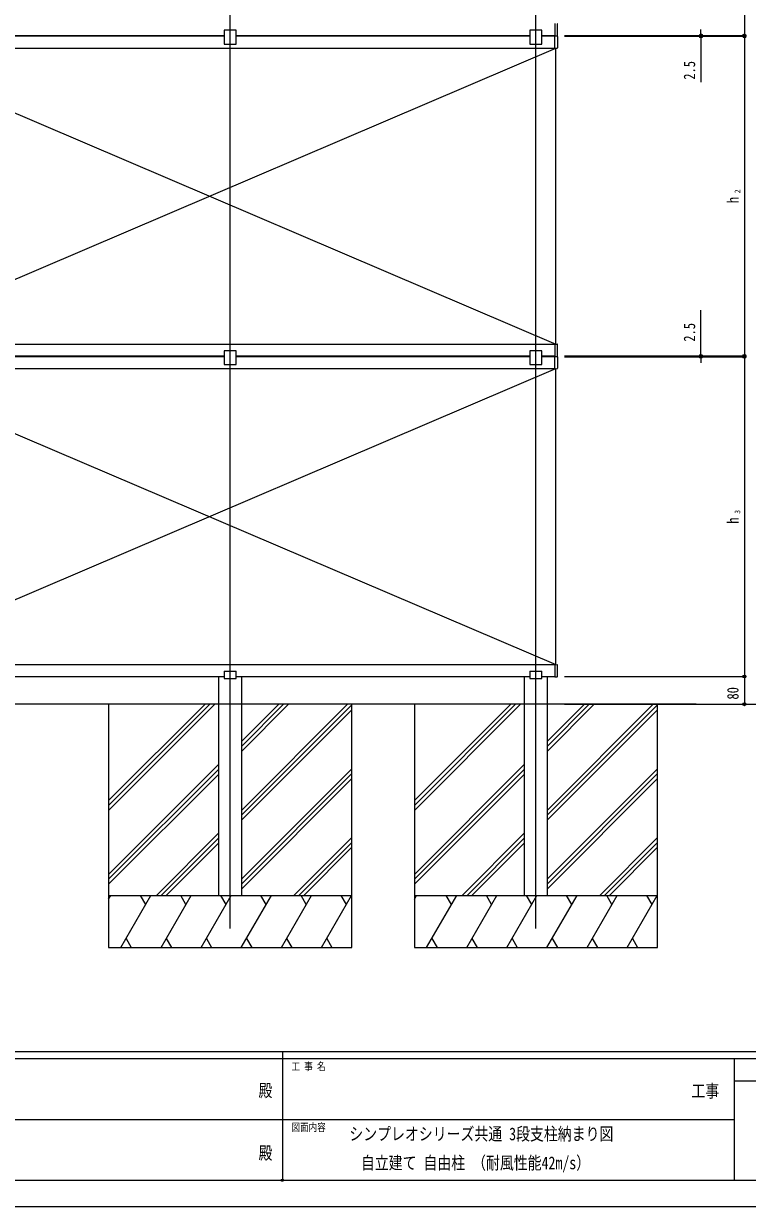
# Model space of a CAD drawing. Units: millimetres, scale not verified. Extents: x -4205 to 4205, y -2970 to 2970.
# Drawn here: x -750 to 1333, y -2970 to 434 of the extents above; entities that cross this region are included whole.
import ezdxf
from ezdxf.enums import TextEntityAlignment as Align

# ---------------------------------------------------------------- set-up
doc = ezdxf.new("R2010")
doc.units = ezdxf.units.MM
doc.header["$LTSCALE"] = 12
doc.header["$PDMODE"] = 32
doc.header["$PDSIZE"] = 6
for name, color, linetype in [('0-2_USER1', 3, 'Continuous'), ('0-3_YKK_12', 2, 'Continuous'), ('0-4_YKK_A1', 4, 'Continuous'), ('0-5_YKK_D', 6, 'Continuous'), ('0-6_YKK_ZWAK', 7, 'Continuous')]:
    doc.layers.add(name, color=color, linetype=linetype)
doc.styles.add('ＭＳ ゴシック', font='')
doc.styles.get('ＭＳ ゴシック').set_extended_font_data('MS Gothic')

msp = doc.modelspace()

# ---------------------------------------------------------------- linework, layer by layer
at = {"layer": '0-3_YKK_12'}
for p, q in [((-155.08, -2170.71), (-155.08, 1363.33)), ((724.82, -2170.71), (724.82, 1344.33))]:
    msp.add_line(p, q, dxfattribs=at)
at = {"layer": '0-4_YKK_A1'}
for p, q in [((-172.33, 415), (-172.33, 375)), ((707.57, 415), (707.57, 375)), ((786.92, 400.23), (786.92, 432.87)), ((-1137.83, 400), (-172.33, 400)), ((-172.33, 397.5), (-1137.83, 397.5)), ((-172.33, 375), (-137.83, 375)), ((-137.83, 400), (707.57, 400)), ((707.57, 397.5), (-137.83, 397.5)), ((707.57, 375), (742.07, 375)), ((742.07, 400), (778.92, 400)), ((778.92, 397.5), (742.07, 397.5)), ((779.24, 398.82), (785.98, 399.23)), ((779.24, 398.68), (785.98, 398.27)), ((786.92, 397.27), (786.92, 364.63)), ((-1212.58, 363.5), (782.42, -488.5)), ((-1212.58, -488.5), (782.42, 363.5)), ((-1210.58, 363.5), (778.92, 363.5)), ((779.24, 363.22), (785.98, 363.63)), ((782.42, -488.42), (782.42, 363.41)), ((-1210.58, -488.5), (778.92, -488.5)), ((-172.33, -507.5), (-172.33, -547.5)), ((707.57, -507.5), (707.57, -547.5)), ((779.24, -488.22), (785.98, -488.63)), ((786.92, -522.27), (786.92, -489.63)), ((-1137.83, -522.5), (-172.33, -522.5)), ((-172.33, -525), (-1137.83, -525)), ((-137.83, -522.5), (707.57, -522.5)), ((707.57, -525), (-137.83, -525)), ((742.07, -522.5), (778.92, -522.5)), ((778.92, -525), (742.07, -525)), ((779.24, -523.68), (785.98, -523.27)), ((779.24, -523.82), (785.98, -524.23)), ((786.92, -525.23), (786.92, -557.87)), ((-1212.58, -559), (782.42, -1411)), ((-1212.58, -1411), (782.42, -559)), ((-1210.58, -559), (778.92, -559)), ((-172.33, -547.5), (-137.83, -547.5)), ((707.57, -547.5), (742.07, -547.5)), ((779.24, -559.28), (785.98, -558.87)), ((782.42, -1410.92), (782.42, -559.09)), ((-1210.58, -1411), (778.92, -1411)), ((779.24, -1410.72), (785.98, -1411.13)), ((786.92, -1444.77), (786.92, -1412.13)), ((-1137.78, -1445), (-172.38, -1445)), ((-188.08, -1525), (-188.08, -1445)), ((-172.38, -1430), (-137.78, -1430)), ((-172.38, -1430), (-172.38, -1451)), ((-172.38, -1451), (-137.78, -1451)), ((-137.78, -1451), (-137.78, -1430)), ((-137.78, -1445), (707.52, -1445)), ((-122.08, -1525), (-122.08, -1445)), ((691.82, -1525), (691.82, -1445)), ((707.52, -1430), (742.12, -1430)), ((707.52, -1430), (707.52, -1451)), ((707.52, -1451), (742.12, -1451)), ((742.12, -1451), (742.12, -1430)), ((742.12, -1445), (778.92, -1445)), ((757.82, -1525), (757.82, -1445)), ((779.24, -1446.18), (785.98, -1445.77)), ((1185.65, -1525), (-3610.29, -1525)), ((-505.08, -1830.63), (-199.45, -1525)), ((-505.08, -1816.49), (-213.59, -1525)), ((-505.08, -1802.35), (-227.73, -1525)), ((-188.08, -2075), (-188.08, -1525)), ((-122.08, -2075), (-122.08, -1525)), ((-122.08, -1659.76), (12.68, -1525)), ((-122.08, -1645.62), (-1.46, -1525)), ((-122.08, -1631.48), (-15.6, -1525)), ((-122.08, -1829.47), (182.39, -1525)), ((-122.08, -1843.61), (194.92, -1526.61)), ((374.82, -1830.63), (680.45, -1525)), ((374.82, -1816.49), (666.31, -1525)), ((374.82, -1802.35), (652.17, -1525)), ((691.82, -2075), (691.82, -1525)), ((757.82, -2075), (757.82, -1525)), ((757.82, -1659.76), (892.58, -1525)), ((757.82, -1645.62), (878.44, -1525)), ((757.82, -1631.48), (864.3, -1525)), ((757.82, -1829.47), (1062.29, -1525)), ((757.82, -1843.61), (1074.82, -1526.61)), ((-122.08, -1857.75), (194.92, -1540.76)), ((757.82, -1857.75), (1074.82, -1540.76)), ((-505.08, -2014.48), (-188.08, -1697.48)), ((374.82, -2014.48), (691.82, -1697.48)), ((-505.08, -2028.62), (-188.08, -1711.62)), ((-505.08, -2042.76), (-188.08, -1725.76)), ((-122.08, -2027.46), (194.92, -1710.46)), ((-122.08, -2041.6), (194.92, -1724.6)), ((374.82, -2028.62), (691.82, -1711.62)), ((374.82, -2042.76), (691.82, -1725.76)), ((757.82, -2027.46), (1074.82, -1710.46)), ((757.82, -2041.6), (1074.82, -1724.6)), ((-122.08, -2055.74), (194.92, -1738.74)), ((757.82, -2055.74), (1074.82, -1738.74)), ((-367.61, -2075), (-188.08, -1895.47)), ((512.29, -2075), (691.82, -1895.47)), ((-353.47, -2075), (-188.08, -1909.61)), ((-339.33, -2075), (-188.08, -1923.75)), ((28.37, -2075), (194.92, -1908.45)), ((42.51, -2075), (194.92, -1922.59)), ((56.65, -2075), (194.92, -1936.73)), ((526.43, -2075), (691.82, -1909.61)), ((540.57, -2075), (691.82, -1923.75)), ((908.27, -2075), (1074.82, -1908.45)), ((922.41, -2075), (1074.82, -1922.59)), ((936.55, -2075), (1074.82, -1936.73)), ((-505.08, -2075), (194.92, -2075)), ((-505.08, -2086.13), (-498.66, -2075)), ((-469.79, -2225), (-383.19, -2075)), ((-398.19, -2100.98), (-413.19, -2075)), ((-354.32, -2225), (-267.72, -2075)), ((-282.72, -2100.98), (-297.72, -2075)), ((-238.85, -2225), (-152.25, -2075)), ((-167.25, -2100.98), (-182.25, -2075)), ((-155.48, -2075), (-155.08, -2074.6)), ((-123.38, -2225), (-36.78, -2075)), ((-51.78, -2100.98), (-66.78, -2075)), ((-7.91, -2225), (78.69, -2075)), ((63.69, -2100.98), (48.69, -2075)), ((107.56, -2225), (194.16, -2075)), ((179.16, -2100.98), (164.16, -2075)), ((374.82, -2075), (1074.82, -2075)), ((374.82, -2086.13), (381.24, -2075)), ((410.11, -2225), (496.71, -2075)), ((481.71, -2100.98), (466.71, -2075)), ((525.58, -2225), (612.18, -2075)), ((597.18, -2100.98), (582.18, -2075)), ((641.05, -2225), (727.65, -2075)), ((712.65, -2100.98), (697.65, -2075)), ((724.42, -2075), (724.82, -2074.6)), ((756.52, -2225), (843.12, -2075)), ((828.12, -2100.98), (813.12, -2075)), ((871.99, -2225), (958.59, -2075)), ((943.59, -2100.98), (928.59, -2075)), ((987.46, -2225), (1074.06, -2075)), ((1059.06, -2100.98), (1044.06, -2075)), ((-454.79, -2199.02), (-439.79, -2225)), ((-339.32, -2199.02), (-324.32, -2225)), ((-223.85, -2199.02), (-208.85, -2225)), ((-108.38, -2199.02), (-93.38, -2225)), ((7.09, -2199.02), (22.09, -2225)), ((122.56, -2199.02), (137.56, -2225)), ((425.11, -2199.02), (440.11, -2225)), ((540.58, -2199.02), (555.58, -2225)), ((656.05, -2199.02), (671.05, -2225)), ((771.52, -2199.02), (786.52, -2225)), ((886.99, -2199.02), (901.99, -2225)), ((1002.46, -2199.02), (1017.46, -2225))]:
    msp.add_line(p, q, dxfattribs=at)
for points in [[(-137.83, 375), (-137.83, 415), (-172.33, 415)], [(742.07, 375), (742.07, 415), (707.57, 415)], [(778.92, 433.98), (778.92, 433.3), (778.92, 399.8), (778.92, 399.12)], [(778.92, 363.52), (778.92, 364.2), (778.92, 397.7), (778.92, 398.38)], [(-137.83, -547.5), (-137.83, -507.5), (-172.33, -507.5)], [(742.07, -547.5), (742.07, -507.5), (707.57, -507.5)], [(778.92, -488.52), (778.92, -489.2), (778.92, -522.7), (778.92, -523.38)], [(778.92, -558.98), (778.92, -558.3), (778.92, -524.8), (778.92, -524.12)], [(778.92, -1411.02), (778.92, -1411.7), (778.92, -1445.2), (778.92, -1445.88)]]:
    msp.add_lwpolyline(points, dxfattribs=at)
for points in [[(194.92, -2225), (194.92, -1525), (-505.08, -1525), (-505.08, -2225)], [(1074.82, -2225), (1074.82, -1525), (374.82, -1525), (374.82, -2225)]]:
    msp.add_lwpolyline(points, close=True, dxfattribs=at)
for centre, radius, start, end in [((785.92, 432.87), 1, 0, 86.5), ((779.22, 399.12), 0.3, 180, 273.5), ((779.22, 398.38), 0.3, 86.5, 180), ((785.92, 400.23), 1, 273.5, 0), ((785.92, 397.27), 1, 0, 86.5), ((779.22, 363.52), 0.3, 180, 273.5), ((785.92, 364.63), 1, 273.5, 0), ((779.22, -488.52), 0.3, 86.5, 180), ((785.92, -489.63), 1, 0, 86.5), ((779.22, -523.38), 0.3, 180, 273.5), ((779.22, -524.12), 0.3, 86.5, 180), ((785.92, -522.27), 1, 273.5, 0), ((785.92, -525.23), 1, 0, 86.5), ((779.22, -558.98), 0.3, 180, 273.5), ((785.92, -557.87), 1, 273.5, 0), ((779.22, -1411.02), 0.3, 86.5, 180), ((785.92, -1412.13), 1, 0, 86.5), ((779.22, -1445.88), 0.3, 180, 273.5), ((785.92, -1444.77), 1, 273.5, 0)]:
    msp.add_arc(centre, radius, start, end, dxfattribs=at)
at = {"layer": '0-5_YKK_D'}
for p, q in [((1324.82, 1320), (1324.82, 400)), ((1199.82, 400), (1199.82, 417)), ((806.92, 400), (1325.82, 400)), ((806.92, 400), (1200.82, 400)), ((806.92, 397.5), (1325.82, 397.5)), ((806.92, 397.5), (1200.82, 397.5)), ((1199.82, 400), (1199.82, 397.5)), ((1199.82, 397.5), (1199.82, 265.5)), ((1324.82, 397.5), (1324.82, -522.5)), ((1199.82, -522.5), (1199.82, -390.5)), ((806.92, -522.5), (1325.82, -522.5)), ((806.92, -522.5), (1200.82, -522.5)), ((806.92, -525), (1200.82, -525)), ((806.92, -525), (1325.82, -525)), ((1199.82, -525), (1199.82, -522.5)), ((1199.82, -525), (1199.82, -542)), ((1324.82, -525), (1324.82, -1445)), ((806.92, -1445), (1325.82, -1445)), ((806.92, -1445), (1325.82, -1445)), ((1324.82, -1445), (1324.82, -1525)), ((806.92, -1525), (1325.82, -1525)), ((806.92, -1525), (1450.82, -1525))]:
    msp.add_line(p, q, dxfattribs=at)
for centre in [(1199.82, 400), (1199.82, 397.5), (1324.82, 400), (1324.82, 397.5), (1199.82, -522.5), (1199.82, -525), (1324.82, -522.5), (1324.82, -525), (1324.82, -1445), (1324.82, -1445), (1324.82, -1525)]:
    msp.add_circle(centre, 4.25, dxfattribs=at)
at = {"layer": '0-6_YKK_ZWAK'}
for p, q in [((3895.02, -2525), (-3904.98, -2525)), ((-4.98, -2545), (-1304.98, -2545)), ((-4.98, -2525), (-4.98, -2895)), ((1295.02, -2545), (-4.98, -2545)), ((1985.02, -2610), (1295.02, -2610)), ((-1297.48, -2720), (-4.98, -2720)), ((-4.98, -2720), (1295.02, -2720)), ((-1304.98, -2895), (-4.98, -2895)), ((-4.98, -2895), (1295.02, -2895)), ((1295.02, -2895), (1985.02, -2895))]:
    msp.add_line(p, q, dxfattribs=at)
msp.add_lwpolyline([(-4205, -2970), (4205, -2970), (4205, 2970), (-4205, 2970)], close=True, dxfattribs=at)
msp.add_lwpolyline([(1985.02, -2545), (1295.02, -2545), (1295.02, -2895)], dxfattribs=at)
msp.add_point((-4.98, -2895), dxfattribs=at)

# ---------------------------------------------------------------- texts
at = {"layer": '0-2_USER1', "style": 'ＭＳ ゴシック', "width": 0.8}
for s, p in [('シンプレオシリーズ共通 3段支柱納まり図', (187.69, -2790.83)), ('自立建て 自由柱 （耐風性能42m/s）', (221.02, -2874.17))]:
    msp.add_text(s, height=36.66, dxfattribs=at).set_placement(p, align=Align.BOTTOM_LEFT)
at = {"layer": '0-5_YKK_D', "style": 'ＭＳ ゴシック', "width": 0.8}
for s, height, p in [('2.5', 32.99, (1192.82, 272.5)), ('h', 32.99, (1317.82, -82.9)), ('2', 16.5, (1317.82, -54.1)), ('2.5', 32.99, (1192.82, -481.5)), ('3', 16.5, (1317.82, -976.6)), ('h', 32.99, (1317.82, -1005.4)), ('80', 32.99, (1317.82, -1511.4))]:
    msp.add_text(s, height=height, rotation=90, dxfattribs=at).set_placement(p, align=Align.BOTTOM_LEFT)
at = {"layer": '0-6_YKK_ZWAK', "style": 'ＭＳ ゴシック', "width": 0.8}
for s, height, p in [('工 事 名', 21.99, (21.27, -2585)), ('殿', 36.66, (-73.67, -2665.83)), ('工事', 36.66, (1172.33, -2667.47)), ('図面内容', 21.99, (21.27, -2760)), ('殿', 36.66, (-73.67, -2845.83))]:
    msp.add_text(s, height=height, dxfattribs=at).set_placement(p, align=Align.BOTTOM_LEFT)

doc.saveas('drawing.dxf')
